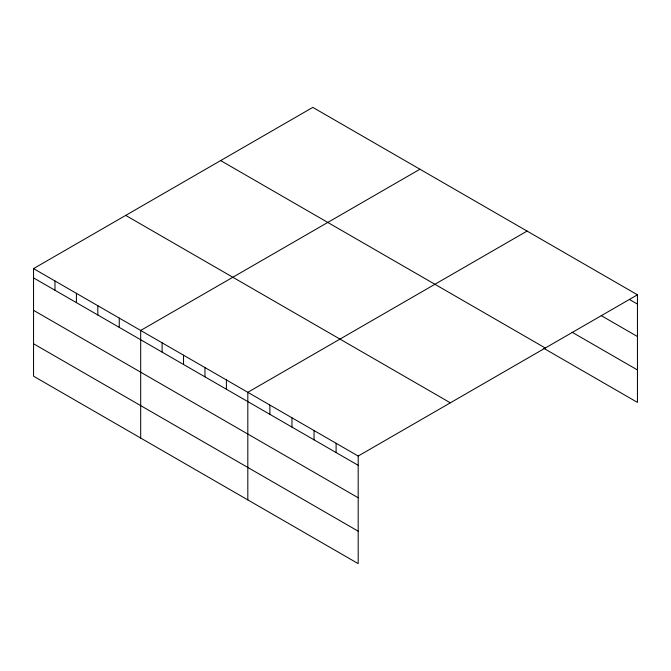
<?xml version="1.0" encoding="UTF-8"?>
<svg xmlns="http://www.w3.org/2000/svg" width="671" height="671" viewBox="0 0 671 671"><rect width="100%" height="100%" fill="white"/><g stroke="black" fill="none" stroke-linecap="round" stroke-linejoin="round"><path stroke-width="1.01" d="M33.55 268.601L358.188 456.037L358.188 563.623L33.55 376.196L33.55 268.601L312.812 107.377L637.45 294.804L637.45 402.399L543.846 348.358M419.937 169.226L140.684 330.459L140.684 438.046M527.07 231.076L247.817 392.309L247.817 499.895M358.188 456.037L637.45 294.804M629.499 299.501L637.45 304.089M601.25 315.63L637.45 336.532M572.103 332.229L637.45 369.956M220.65 160.579L545.297 348.014M125.703 215.399L450.35 402.826M33.55 277.895L358.188 465.322M33.55 310.329L358.188 497.765M33.55 343.753L358.188 531.18M336.112 443.288L336.112 452.573M314.036 430.547L314.036 439.832M291.96 417.798L291.96 427.083M269.885 405.049L269.885 414.342M226.387 379.937L226.387 389.222M204.957 367.565L204.957 376.85M183.535 355.194L183.535 364.487M162.105 342.822L162.105 352.116M119.253 318.088L119.253 327.373M97.832 305.716L97.832 315.001M76.402 293.344L76.402 302.629M54.98 280.973L54.98 290.258"/></g></svg>
